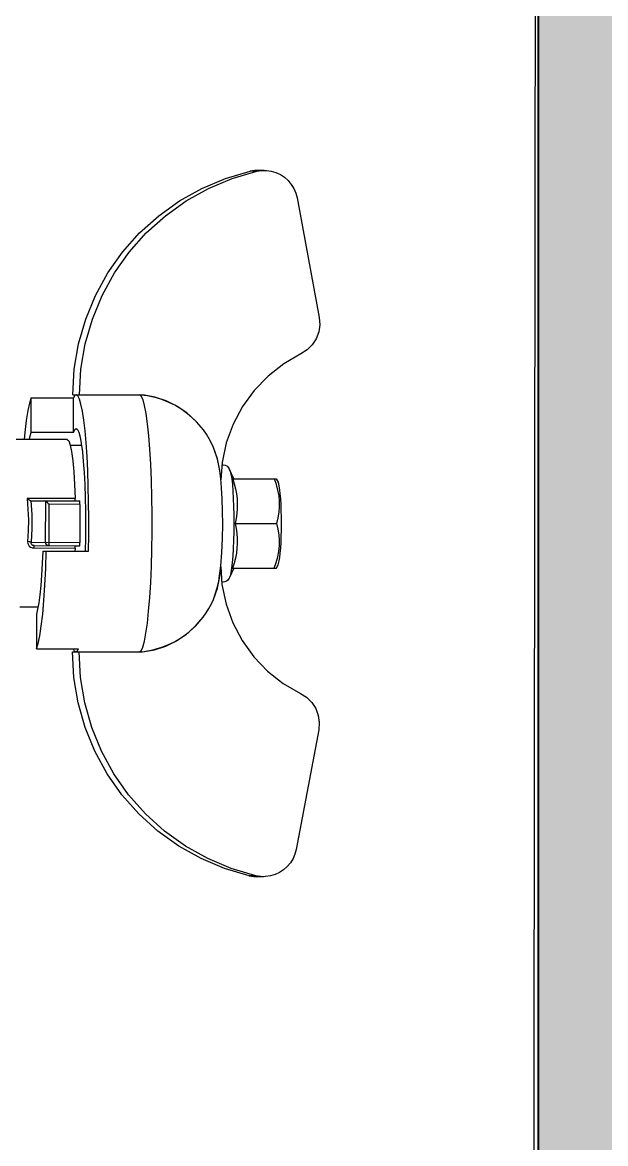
# Model space of a CAD drawing. Header units: millimetres. Extents: x 898 to 1196, y 229 to 443.
# Drawn here: x 1107.4609 to 1107.4948, y 341.6989 to 341.7642 of the extents above; entities that cross this region are included whole.
import ezdxf

# ---------------------------------------------------------------- set-up
doc = ezdxf.new("R2010")
doc.units = ezdxf.units.MM
for name, color, linetype, lineweight in [('alim', 5, 'Continuous', 5), ('CHAUFFAGE', 4, 'Continuous', 5), ('p hachure', 253, 'Continuous', 15), ('p mur', 7, 'Continuous', 40)]:
    doc.layers.add(name, color=color, linetype=linetype, lineweight=lineweight)

# ---------------------------------------------------------------- blocks, each defined once
blk = doc.blocks.new('c ef ecs')
at = {"layer": 'alim', "color": 1, "lineweight": -3}
for p, q in [((-303.567821, 72.757854), (-303.567821, 72.761339)), ((-303.558055, 72.759541), (-303.558055, 72.760607)), ((-303.570247, 72.759959), (-303.569944, 72.76006)), ((-303.570247, 72.759959), (-303.570247, 72.757498)), ((-303.568228, 72.759959), (-303.570247, 72.759959)), ((-303.569944, 72.76006), (-303.569501, 72.760156)), ((-303.569501, 72.760156), (-303.568927, 72.760245)), ((-303.568927, 72.760245), (-303.568233, 72.760324)), ((-303.568233, 72.760324), (-303.567821, 72.76036)), ((-303.567951, 72.760031), (-303.568228, 72.759959)), ((-303.568228, 72.757498), (-303.568228, 72.759959)), ((-303.567821, 72.760054), (-303.567951, 72.760031)), ((-303.564378, 72.75739), (-303.564378, 72.760189)), ((-303.564329, 72.760128), (-303.564378, 72.760189)), ((-303.564378, 72.760189), (-303.563761, 72.760136)), ((-303.564286, 72.760068), (-303.564329, 72.760128)), ((-303.564254, 72.760013), (-303.564286, 72.760068)), ((-303.56424, 72.75997), (-303.564254, 72.760013)), ((-303.56424, 72.75997), (-303.56424, 72.757371)), ((-303.56424, 72.759967), (-303.563442, 72.759917)), ((-303.563761, 72.760136), (-303.563132, 72.760113)), ((-303.563442, 72.759917), (-303.562633, 72.759911)), ((-303.563132, 72.760113), (-303.562499, 72.760118)), ((-303.562633, 72.759911), (-303.561831, 72.75995)), ((-303.562499, 72.760118), (-303.561874, 72.760153)), ((-303.561865, 72.760068), (-303.561874, 72.760153)), ((-303.561874, 72.760153), (-303.561765, 72.760145)), ((-303.56185, 72.759996), (-303.561865, 72.760068)), ((-303.561831, 72.75995), (-303.56185, 72.759996)), ((-303.561831, 72.75995), (-303.561831, 72.757109)), ((-303.561751, 72.759945), (-303.561831, 72.75995)), ((-303.561765, 72.760145), (-303.561675, 72.76011)), ((-303.56169, 72.759908), (-303.561751, 72.759945)), ((-303.56165, 72.759848), (-303.56169, 72.759908)), ((-303.561675, 72.76011), (-303.561603, 72.760055)), ((-303.561636, 72.75977), (-303.56165, 72.759848)), ((-303.561619, 72.759778), (-303.56157, 72.759784)), ((-303.561603, 72.760055), (-303.561547, 72.759981)), ((-303.56157, 72.759784), (-303.561498, 72.759788)), ((-303.561547, 72.759981), (-303.561511, 72.759889)), ((-303.561511, 72.759889), (-303.561498, 72.759788)), ((-303.561498, 72.759788), (-303.561498, 72.75739)), ((-303.561636, 72.75977), (-303.561619, 72.759778)), ((-303.561636, 72.75977), (-303.561636, 72.757375)), ((-303.56131, 72.759271), (-303.560593, 72.759299)), ((-303.56131, 72.759271), (-303.56131, 72.756608)), ((-303.560593, 72.759299), (-303.55992, 72.759336)), ((-303.559333, 72.759144), (-303.560295, 72.7591)), ((-303.55992, 72.759336), (-303.559306, 72.759382)), ((-303.558443, 72.759202), (-303.559333, 72.759144)), ((-303.559306, 72.759382), (-303.558762, 72.759436)), ((-303.558762, 72.759436), (-303.558299, 72.759497)), ((-303.557643, 72.759271), (-303.558443, 72.759202)), ((-303.558299, 72.759497), (-303.557925, 72.759564)), ((-303.557925, 72.759564), (-303.557648, 72.759636)), ((-303.557648, 72.759636), (-303.555629, 72.759636)), ((-303.556949, 72.75935), (-303.557643, 72.759271)), ((-303.556375, 72.759439), (-303.556949, 72.75935)), ((-303.555932, 72.759535), (-303.556375, 72.759439)), ((-303.555629, 72.759636), (-303.555932, 72.759535)), ((-303.555629, 72.759636), (-303.555629, 72.757174)), ((-303.56424, 72.759115), (-303.56424, 72.75912)), ((-303.564238, 72.759109), (-303.56424, 72.759115)), ((-303.564234, 72.759104), (-303.564238, 72.759109)), ((-303.564234, 72.759104), (-303.564203, 72.759065)), ((-303.561831, 72.759104), (-303.564234, 72.759104)), ((-303.564203, 72.759065), (-303.564156, 72.759014)), ((-303.564156, 72.759014), (-303.564101, 72.758958)), ((-303.564101, 72.758958), (-303.564045, 72.758901)), ((-303.564045, 72.757109), (-303.564045, 72.758901)), ((-303.561831, 72.758901), (-303.564045, 72.758901)), ((-303.561756, 72.75909), (-303.561831, 72.759104)), ((-303.561756, 72.758902), (-303.561831, 72.758901)), ((-303.561693, 72.75905), (-303.561756, 72.75909)), ((-303.561693, 72.758906), (-303.561756, 72.758902)), ((-303.56165, 72.75899), (-303.561693, 72.75905)), ((-303.561651, 72.758913), (-303.561693, 72.758906)), ((-303.561636, 72.75892), (-303.561651, 72.758913)), ((-303.561636, 72.75892), (-303.56165, 72.75899)), ((-303.560295, 72.7591), (-303.56131, 72.75907)), ((-303.567821, 72.757854), (-303.567741, 72.757766)), ((-303.573396, 72.757198), (-303.574835, 72.756787)), ((-303.57192, 72.757447), (-303.573396, 72.757198)), ((-303.570426, 72.75753), (-303.57192, 72.757447)), ((-303.570426, 72.75753), (-303.570426, 72.753448)), ((-303.570426, 72.757336), (-303.570381, 72.757417)), ((-303.570365, 72.757241), (-303.570426, 72.757336)), ((-303.570381, 72.757417), (-303.570247, 72.757498)), ((-303.570182, 72.757147), (-303.570365, 72.757241)), ((-303.568228, 72.757498), (-303.570247, 72.757498)), ((-303.568411, 72.757417), (-303.568472, 72.757336)), ((-303.568472, 72.757336), (-303.568415, 72.757257)), ((-303.568415, 72.757257), (-303.568245, 72.757179)), ((-303.568228, 72.757498), (-303.568411, 72.757417)), ((-303.568245, 72.757179), (-303.567965, 72.757105)), ((-303.567741, 72.757766), (-303.567502, 72.757681)), ((-303.567502, 72.757681), (-303.567114, 72.757602)), ((-303.567496, 72.75768), (-303.567496, 72.757025)), ((-303.567114, 72.757602), (-303.566587, 72.757531)), ((-303.566587, 72.757531), (-303.565941, 72.757471)), ((-303.565941, 72.757471), (-303.565196, 72.757423)), ((-303.565196, 72.757423), (-303.564378, 72.75739)), ((-303.564306, 72.757386), (-303.564378, 72.75739)), ((-303.564258, 72.757379), (-303.564306, 72.757386)), ((-303.56424, 72.757371), (-303.564258, 72.757379)), ((-303.56424, 72.757371), (-303.56424, 72.757128)), ((-303.561619, 72.757379), (-303.561636, 72.757371)), ((-303.561636, 72.757375), (-303.561636, 72.757128)), ((-303.56157, 72.757386), (-303.561619, 72.757379)), ((-303.561498, 72.75739), (-303.56157, 72.757386)), ((-303.561498, 72.75739), (-303.56131, 72.757397)), ((-303.555629, 72.757491), (-303.555512, 72.757431)), ((-303.555495, 72.757254), (-303.555629, 72.757174)), ((-303.555512, 72.757431), (-303.55545, 72.757336)), ((-303.55545, 72.757336), (-303.555495, 72.757254)), ((-303.553956, 72.757447), (-303.55545, 72.75753)), ((-303.55545, 72.75753), (-303.55545, 72.753448)), ((-303.55248, 72.757198), (-303.553956, 72.757447)), ((-303.551041, 72.756787), (-303.55248, 72.757198)), ((-303.574835, 72.756787), (-303.576218, 72.756218)), ((-303.573396, 72.756809), (-303.574835, 72.756398)), ((-303.57192, 72.757058), (-303.573396, 72.756809)), ((-303.570426, 72.757141), (-303.57192, 72.757058)), ((-303.569882, 72.757057), (-303.570182, 72.757147)), ((-303.569468, 72.756971), (-303.569882, 72.757057)), ((-303.568947, 72.756891), (-303.569468, 72.756971)), ((-303.568328, 72.756818), (-303.568947, 72.756891)), ((-303.567622, 72.756754), (-303.568328, 72.756818)), ((-303.567965, 72.757105), (-303.567582, 72.757036)), ((-303.566839, 72.7567), (-303.567622, 72.756754)), ((-303.567582, 72.757036), (-303.567102, 72.756973)), ((-303.567102, 72.756973), (-303.566537, 72.756917)), ((-303.565992, 72.756655), (-303.566839, 72.7567)), ((-303.566537, 72.756917), (-303.565897, 72.75687)), ((-303.565096, 72.756622), (-303.565992, 72.756655)), ((-303.565897, 72.75687), (-303.565197, 72.756833)), ((-303.565197, 72.756833), (-303.56445, 72.756806)), ((-303.564164, 72.756601), (-303.565096, 72.756622)), ((-303.56445, 72.756806), (-303.563671, 72.75679)), ((-303.564225, 72.757121), (-303.56424, 72.757128)), ((-303.564183, 72.757115), (-303.564225, 72.757121)), ((-303.56412, 72.75711), (-303.564183, 72.757115)), ((-303.563212, 72.756591), (-303.564164, 72.756601)), ((-303.564045, 72.757109), (-303.56412, 72.75711)), ((-303.564045, 72.757109), (-303.561831, 72.757109)), ((-303.563671, 72.75679), (-303.562877, 72.756785)), ((-303.562256, 72.756594), (-303.563212, 72.756591)), ((-303.562877, 72.756785), (-303.562085, 72.756791)), ((-303.56131, 72.756608), (-303.562256, 72.756594)), ((-303.562085, 72.756791), (-303.56131, 72.756809)), ((-303.561756, 72.75711), (-303.561831, 72.757109)), ((-303.561693, 72.757115), (-303.561756, 72.75711)), ((-303.561651, 72.757121), (-303.561693, 72.757115)), ((-303.561636, 72.757128), (-303.561651, 72.757121)), ((-303.553956, 72.757058), (-303.55545, 72.757141)), ((-303.55248, 72.756809), (-303.553956, 72.757058)), ((-303.551041, 72.756398), (-303.55248, 72.756809)), ((-303.549658, 72.756218), (-303.551041, 72.756787)), ((-303.576218, 72.756218), (-303.577529, 72.7555)), ((-303.574835, 72.756398), (-303.576218, 72.75583)), ((-303.549658, 72.75583), (-303.551041, 72.756398)), ((-303.548347, 72.7555), (-303.549658, 72.756218)), ((-303.577529, 72.7555), (-303.578752, 72.75464)), ((-303.576218, 72.75583), (-303.577529, 72.755111)), ((-303.548347, 72.755111), (-303.549658, 72.75583)), ((-303.547125, 72.75464), (-303.548347, 72.7555)), ((-303.578752, 72.75464), (-303.57987, 72.75365)), ((-303.577529, 72.755111), (-303.578752, 72.754251)), ((-303.547125, 72.754251), (-303.548347, 72.755111)), ((-303.546007, 72.75365), (-303.547125, 72.75464)), ((-303.578752, 72.754251), (-303.57987, 72.753261)), ((-303.546007, 72.753261), (-303.547125, 72.754251)), ((-303.57987, 72.75365), (-303.58087, 72.752542)), ((-303.57987, 72.753261), (-303.58087, 72.752153)), ((-303.570356, 72.753541), (-303.570426, 72.753643)), ((-303.570302, 72.752763), (-303.570426, 72.753448)), ((-303.570397, 72.753368), (-303.570415, 72.753513)), ((-303.570367, 72.753176), (-303.570397, 72.753368)), ((-303.570148, 72.753442), (-303.570356, 72.753541)), ((-303.569806, 72.753346), (-303.570148, 72.753442)), ((-303.569336, 72.753256), (-303.569806, 72.753346)), ((-303.568746, 72.753172), (-303.569336, 72.753256)), ((-303.55654, 72.753256), (-303.55713, 72.753172)), ((-303.55607, 72.753346), (-303.55654, 72.753256)), ((-303.555728, 72.753442), (-303.55607, 72.753346)), ((-303.55552, 72.753541), (-303.555728, 72.753442)), ((-303.55545, 72.753448), (-303.555575, 72.752763)), ((-303.55545, 72.753643), (-303.55552, 72.753541)), ((-303.55548, 72.753364), (-303.55551, 72.753171)), ((-303.555462, 72.753508), (-303.55548, 72.753364)), ((-303.545006, 72.752542), (-303.546007, 72.75365)), ((-303.545006, 72.752153), (-303.546007, 72.753261)), ((-303.57032, 72.752937), (-303.570367, 72.753176)), ((-303.57025, 72.752656), (-303.57032, 72.752937)), ((-303.570085, 72.752101), (-303.570302, 72.752763)), ((-303.570151, 72.752337), (-303.57025, 72.752656)), ((-303.568049, 72.753098), (-303.568746, 72.753172)), ((-303.567256, 72.753034), (-303.568049, 72.753098)), ((-303.566383, 72.752981), (-303.567256, 72.753034)), ((-303.565446, 72.752941), (-303.566383, 72.752981)), ((-303.564462, 72.752913), (-303.565446, 72.752941)), ((-303.563449, 72.752899), (-303.564462, 72.752913)), ((-303.562427, 72.752899), (-303.563449, 72.752899)), ((-303.561415, 72.752913), (-303.562427, 72.752899)), ((-303.560431, 72.752941), (-303.561415, 72.752913)), ((-303.559493, 72.752981), (-303.560431, 72.752941)), ((-303.55862, 72.753034), (-303.559493, 72.752981)), ((-303.557827, 72.753098), (-303.55862, 72.753034)), ((-303.55713, 72.753172), (-303.557827, 72.753098)), ((-303.555575, 72.752763), (-303.555791, 72.752101)), ((-303.555628, 72.752649), (-303.555726, 72.752335)), ((-303.555557, 72.752931), (-303.555628, 72.752649)), ((-303.55551, 72.753171), (-303.555557, 72.752931)), ((-303.58087, 72.752542), (-303.581739, 72.75133)), ((-303.58087, 72.752153), (-303.581739, 72.750941)), ((-303.570014, 72.751984), (-303.570151, 72.752337)), ((-303.569779, 72.751475), (-303.570085, 72.752101)), ((-303.569828, 72.751596), (-303.570014, 72.751984)), ((-303.555791, 72.752101), (-303.556097, 72.751475)), ((-303.555861, 72.751986), (-303.556046, 72.7516)), ((-303.555726, 72.752335), (-303.555861, 72.751986)), ((-303.544137, 72.75133), (-303.545006, 72.752542)), ((-303.544137, 72.750941), (-303.545006, 72.752153)), ((-303.581739, 72.75133), (-303.582467, 72.750029)), ((-303.569578, 72.751176), (-303.569828, 72.751596)), ((-303.569391, 72.750897), (-303.569779, 72.751475)), ((-303.556097, 72.751475), (-303.556485, 72.750897)), ((-303.556046, 72.7516), (-303.556295, 72.751181)), ((-303.543409, 72.750029), (-303.544137, 72.75133)), ((-303.581739, 72.750941), (-303.582467, 72.74964)), ((-303.569258, 72.750744), (-303.569578, 72.751176)), ((-303.568927, 72.750376), (-303.569391, 72.750897)), ((-303.568866, 72.750322), (-303.569258, 72.750744)), ((-303.556613, 72.750751), (-303.557005, 72.750327)), ((-303.556485, 72.750897), (-303.556949, 72.750376)), ((-303.556295, 72.751181), (-303.556613, 72.750751)), ((-303.543409, 72.74964), (-303.544137, 72.750941)), ((-303.582467, 72.750029), (-303.583045, 72.748655)), ((-303.568396, 72.749923), (-303.568927, 72.750376)), ((-303.568396, 72.749923), (-303.568866, 72.750322)), ((-303.556949, 72.750376), (-303.55748, 72.749923)), ((-303.557005, 72.750327), (-303.55748, 72.749923)), ((-303.542831, 72.748655), (-303.543409, 72.750029)), ((-303.582467, 72.74964), (-303.583045, 72.748266)), ((-303.568138, 72.749741), (-303.568396, 72.749923)), ((-303.56788, 72.749583), (-303.568138, 72.749741)), ((-303.56762, 72.749446), (-303.56788, 72.749583)), ((-303.567358, 72.749327), (-303.56762, 72.749446)), ((-303.566696, 72.749101), (-303.567358, 72.749327)), ((-303.566706, 72.749099), (-303.567358, 72.749327)), ((-303.558518, 72.749327), (-303.559181, 72.749101)), ((-303.558518, 72.749327), (-303.559171, 72.749099)), ((-303.558253, 72.749447), (-303.558518, 72.749327)), ((-303.557992, 72.749586), (-303.558253, 72.749447)), ((-303.557736, 72.749742), (-303.557992, 72.749586)), ((-303.55748, 72.749923), (-303.557736, 72.749742)), ((-303.542831, 72.748266), (-303.543409, 72.74964)), ((-303.567637, 72.748591), (-303.566498, 72.748832)), ((-303.566028, 72.74896), (-303.566706, 72.749099)), ((-303.566321, 72.749018), (-303.566696, 72.749101)), ((-303.566498, 72.748832), (-303.565474, 72.748904)), ((-303.566345, 72.748843), (-303.566356, 72.748768)), ((-303.566356, 72.748768), (-303.566339, 72.748657)), ((-303.566006, 72.748967), (-303.566321, 72.749018)), ((-303.565856, 72.748948), (-303.566028, 72.74896)), ((-303.565552, 72.748911), (-303.566006, 72.748967)), ((-303.565014, 72.748863), (-303.565552, 72.748911)), ((-303.564375, 72.748825), (-303.565014, 72.748863)), ((-303.563658, 72.748801), (-303.564375, 72.748825)), ((-303.562878, 72.748793), (-303.563658, 72.748801)), ((-303.562064, 72.748805), (-303.562878, 72.748793)), ((-303.561258, 72.748837), (-303.562064, 72.748805)), ((-303.560475, 72.748895), (-303.561258, 72.748837)), ((-303.559757, 72.748984), (-303.560475, 72.748895)), ((-303.560406, 72.748904), (-303.559378, 72.748832)), ((-303.559848, 72.74896), (-303.560077, 72.748944)), ((-303.559171, 72.749099), (-303.559848, 72.74896)), ((-303.559562, 72.749017), (-303.559757, 72.748984)), ((-303.559181, 72.749101), (-303.559562, 72.749017)), ((-303.559537, 72.748657), (-303.55952, 72.748768)), ((-303.55952, 72.748768), (-303.559531, 72.748843)), ((-303.559378, 72.748832), (-303.558239, 72.748591)), ((-303.583045, 72.748655), (-303.583465, 72.747225)), ((-303.583045, 72.748266), (-303.583465, 72.746836)), ((-303.569759, 72.74765), (-303.568731, 72.748195)), ((-303.568731, 72.748195), (-303.567637, 72.748591)), ((-303.566339, 72.748657), (-303.566296, 72.748564)), ((-303.566296, 72.748564), (-303.566242, 72.748496)), ((-303.566242, 72.748496), (-303.566185, 72.748449)), ((-303.566185, 72.748449), (-303.566129, 72.748413)), ((-303.566129, 72.748413), (-303.566084, 72.748391)), ((-303.566084, 72.748391), (-303.566084, 72.748391)), ((-303.565544, 72.748146), (-303.566084, 72.748391)), ((-303.566084, 72.748391), (-303.566002, 72.748361)), ((-303.566002, 72.748361), (-303.565808, 72.748314)), ((-303.565808, 72.748314), (-303.565544, 72.748271)), ((-303.565544, 72.748271), (-303.565216, 72.748233)), ((-303.565543, 72.748211), (-303.565543, 72.74568)), ((-303.565543, 72.748211), (-303.565245, 72.748121)), ((-303.565245, 72.748121), (-303.564955, 72.748049)), ((-303.565216, 72.748233), (-303.564831, 72.7482)), ((-303.564955, 72.748049), (-303.564669, 72.747995)), ((-303.564831, 72.7482), (-303.5644, 72.748174)), ((-303.5644, 72.748174), (-303.563933, 72.748155)), ((-303.563933, 72.748155), (-303.563442, 72.748143)), ((-303.563442, 72.748143), (-303.562938, 72.748139)), ((-303.563236, 72.748006), (-303.562938, 72.748061)), ((-303.562938, 72.748139), (-303.562434, 72.748143)), ((-303.562938, 72.748061), (-303.562938, 72.745635)), ((-303.562938, 72.748061), (-303.56264, 72.748006)), ((-303.562434, 72.748143), (-303.561943, 72.748155)), ((-303.561943, 72.748155), (-303.561476, 72.748174)), ((-303.561476, 72.748174), (-303.561045, 72.7482)), ((-303.561207, 72.747995), (-303.560922, 72.748049)), ((-303.561045, 72.7482), (-303.56066, 72.748233)), ((-303.560922, 72.748049), (-303.560631, 72.748121)), ((-303.56066, 72.748233), (-303.560332, 72.748271)), ((-303.560631, 72.748121), (-303.560334, 72.748211)), ((-303.560334, 72.748211), (-303.560334, 72.74568)), ((-303.560332, 72.748146), (-303.559792, 72.748391)), ((-303.560332, 72.748271), (-303.560068, 72.748314)), ((-303.560068, 72.748314), (-303.559875, 72.748361)), ((-303.559875, 72.748361), (-303.559792, 72.748391)), ((-303.559792, 72.748391), (-303.559748, 72.748413)), ((-303.559792, 72.748391), (-303.559792, 72.748391)), ((-303.559748, 72.748413), (-303.559692, 72.748448)), ((-303.559692, 72.748448), (-303.559635, 72.748496)), ((-303.559635, 72.748496), (-303.55958, 72.748564)), ((-303.55958, 72.748564), (-303.559537, 72.748657)), ((-303.558239, 72.748591), (-303.557145, 72.748195)), ((-303.557145, 72.748195), (-303.556118, 72.74765)), ((-303.542412, 72.747225), (-303.542831, 72.748655)), ((-303.542412, 72.746836), (-303.542831, 72.748266)), ((-303.5707, 72.746969), (-303.569759, 72.74765)), ((-303.564669, 72.747995), (-303.564383, 72.74796)), ((-303.564383, 72.74796), (-303.564097, 72.747943)), ((-303.564097, 72.747943), (-303.563812, 72.747946)), ((-303.563812, 72.747946), (-303.563526, 72.747967)), ((-303.563526, 72.747967), (-303.563236, 72.748006)), ((-303.56264, 72.748006), (-303.56235, 72.747967)), ((-303.56235, 72.747967), (-303.562064, 72.747946)), ((-303.562064, 72.747946), (-303.561779, 72.747943)), ((-303.561779, 72.747943), (-303.561493, 72.74796)), ((-303.561493, 72.74796), (-303.561207, 72.747995)), ((-303.556118, 72.74765), (-303.555176, 72.746969)), ((-303.583515, 72.746785), (-303.583509, 72.746944)), ((-303.583515, 72.746396), (-303.583515, 72.746785)), ((-303.583509, 72.746944), (-303.583465, 72.747225)), ((-303.583465, 72.746836), (-303.583509, 72.746555)), ((-303.583465, 72.746836), (-303.583465, 72.747225)), ((-303.571537, 72.746163), (-303.5707, 72.746969)), ((-303.555176, 72.746969), (-303.554339, 72.746163)), ((-303.542412, 72.746836), (-303.542412, 72.747225)), ((-303.542412, 72.747225), (-303.542367, 72.746944)), ((-303.542367, 72.746555), (-303.542412, 72.746836)), ((-303.542367, 72.746944), (-303.542361, 72.746785)), ((-303.542361, 72.746396), (-303.542361, 72.746785)), ((-303.583509, 72.746555), (-303.583515, 72.746396)), ((-303.583515, 72.746396), (-303.583511, 72.74627)), ((-303.583511, 72.74627), (-303.583472, 72.745988)), ((-303.572253, 72.74525), (-303.571537, 72.746163)), ((-303.554339, 72.746163), (-303.553623, 72.74525)), ((-303.542405, 72.745988), (-303.542365, 72.74627)), ((-303.542361, 72.746396), (-303.542367, 72.746555)), ((-303.542365, 72.74627), (-303.542361, 72.746396)), ((-303.583472, 72.745988), (-303.583391, 72.745715)), ((-303.583391, 72.745715), (-303.583271, 72.745456)), ((-303.583271, 72.745456), (-303.583115, 72.745217)), ((-303.565547, 72.745683), (-303.565343, 72.745567)), ((-303.565208, 72.745666), (-303.565543, 72.745784)), ((-303.56526, 72.745534), (-303.565343, 72.745567)), ((-303.565114, 72.745499), (-303.56526, 72.745534)), ((-303.564881, 72.745574), (-303.565208, 72.745666)), ((-303.564913, 72.745466), (-303.565114, 72.745499)), ((-303.564665, 72.745437), (-303.564913, 72.745466)), ((-303.56456, 72.745511), (-303.564881, 72.745574)), ((-303.564373, 72.745412), (-303.564665, 72.745437)), ((-303.56424, 72.745478), (-303.56456, 72.745511)), ((-303.564047, 72.745393), (-303.564373, 72.745412)), ((-303.56392, 72.745475), (-303.56424, 72.745478)), ((-303.563599, 72.745501), (-303.56392, 72.745475)), ((-303.563273, 72.745554), (-303.563599, 72.745501)), ((-303.562938, 72.745635), (-303.563273, 72.745554)), ((-303.562604, 72.745554), (-303.562938, 72.745635)), ((-303.562277, 72.745501), (-303.562604, 72.745554)), ((-303.561956, 72.745475), (-303.562277, 72.745501)), ((-303.561636, 72.745478), (-303.561956, 72.745475)), ((-303.561503, 72.745412), (-303.56183, 72.745393)), ((-303.561316, 72.745511), (-303.561636, 72.745478)), ((-303.561212, 72.745437), (-303.561503, 72.745412)), ((-303.560995, 72.745574), (-303.561316, 72.745511)), ((-303.560963, 72.745466), (-303.561212, 72.745437)), ((-303.560668, 72.745666), (-303.560995, 72.745574)), ((-303.560763, 72.745499), (-303.560963, 72.745466)), ((-303.560616, 72.745534), (-303.560763, 72.745499)), ((-303.560334, 72.745784), (-303.560668, 72.745666)), ((-303.560533, 72.745567), (-303.560616, 72.745534)), ((-303.560329, 72.745683), (-303.560533, 72.745567)), ((-303.542761, 72.745217), (-303.542605, 72.745456)), ((-303.542605, 72.745456), (-303.542485, 72.745715)), ((-303.542485, 72.745715), (-303.542405, 72.745988)), ((-303.583115, 72.745217), (-303.582925, 72.745004)), ((-303.582925, 72.745004), (-303.582706, 72.744821)), ((-303.582706, 72.744821), (-303.582462, 72.744671)), ((-303.572834, 72.744246), (-303.572253, 72.74525)), ((-303.563693, 72.745378), (-303.564047, 72.745393)), ((-303.56332, 72.745369), (-303.563693, 72.745378)), ((-303.562938, 72.745366), (-303.56332, 72.745369)), ((-303.562556, 72.745369), (-303.562938, 72.745366)), ((-303.562184, 72.745378), (-303.562556, 72.745369)), ((-303.56183, 72.745393), (-303.562184, 72.745378)), ((-303.553623, 72.74525), (-303.553042, 72.744246)), ((-303.543415, 72.744671), (-303.543171, 72.744821)), ((-303.543171, 72.744821), (-303.542952, 72.745004)), ((-303.542952, 72.745004), (-303.542761, 72.745217)), ((-303.582462, 72.744671), (-303.582199, 72.744559)), ((-303.582199, 72.744559), (-303.581922, 72.744486)), ((-303.581922, 72.744486), (-303.574951, 72.743186)), ((-303.57306, 72.743889), (-303.572834, 72.744246)), ((-303.553042, 72.744246), (-303.552816, 72.743889)), ((-303.550925, 72.743186), (-303.543954, 72.744486)), ((-303.543954, 72.744486), (-303.543677, 72.744559)), ((-303.543677, 72.744559), (-303.543415, 72.744671)), ((-303.573713, 72.74336), (-303.573357, 72.743589)), ((-303.573357, 72.743589), (-303.57306, 72.743889)), ((-303.552816, 72.743889), (-303.552519, 72.743589)), ((-303.552519, 72.743589), (-303.552164, 72.74336)), ((-303.574951, 72.743186), (-303.574529, 72.743153)), ((-303.574529, 72.743153), (-303.574109, 72.743212)), ((-303.574109, 72.743212), (-303.573713, 72.74336)), ((-303.552164, 72.74336), (-303.551767, 72.743212)), ((-303.551767, 72.743212), (-303.551348, 72.743153)), ((-303.551348, 72.743153), (-303.550925, 72.743186))]:
    blk.add_line(p, q, dxfattribs=at)
at = {"layer": 'alim', "color": 1, "linetype": 'ByBlock', "lineweight": -3}
blk.add_lwpolyline([(-303.973178, 72.881035), (-303.482025, 72.881035), (-303.482025, 72.730614), (-303.973178, 72.730614)], close=True, dxfattribs=at)

msp = doc.modelspace()

# ---------------------------------------------------------------- hatches: boundary and pattern name
at = {"layer": 'p hachure', "transparency": 33554559}
h = msp.add_hatch(color=256, dxfattribs=at)
h.dxf.hatch_style = 1
h.paths.add_polyline_path([(1107.263475, 342.433551), (1107.263475, 342.296535), (1107.490902, 342.296535), (1107.490902, 341.502774), (1107.263475, 341.502774), (1107.263475, 339.583551), (1108.063475, 339.583551), (1108.063475, 339.683551), (1107.613475, 339.683551), (1107.613475, 341.633551), (1108.313475, 341.633551), (1108.313475, 341.733551), (1107.713475, 341.733551), (1107.713475, 342.433551)])

# ---------------------------------------------------------------- linework, layer by layer
at = {"layer": 'p mur'}
msp.add_lwpolyline([(1107.263475, 342.433551), (1107.263475, 342.296535), (1107.490902, 342.296535), (1107.490902, 341.502774), (1107.263475, 341.502774), (1107.263475, 339.583551)], dxfattribs=at)

# ---------------------------------------------------------------- block references
at = {"layer": 'CHAUFFAGE', "xscale": -1, "rotation": 89.93055087290372}
msp.add_blockref('c ef ecs', (1179.85331, 38.084119), dxfattribs=at)

doc.saveas('drawing.dxf')
